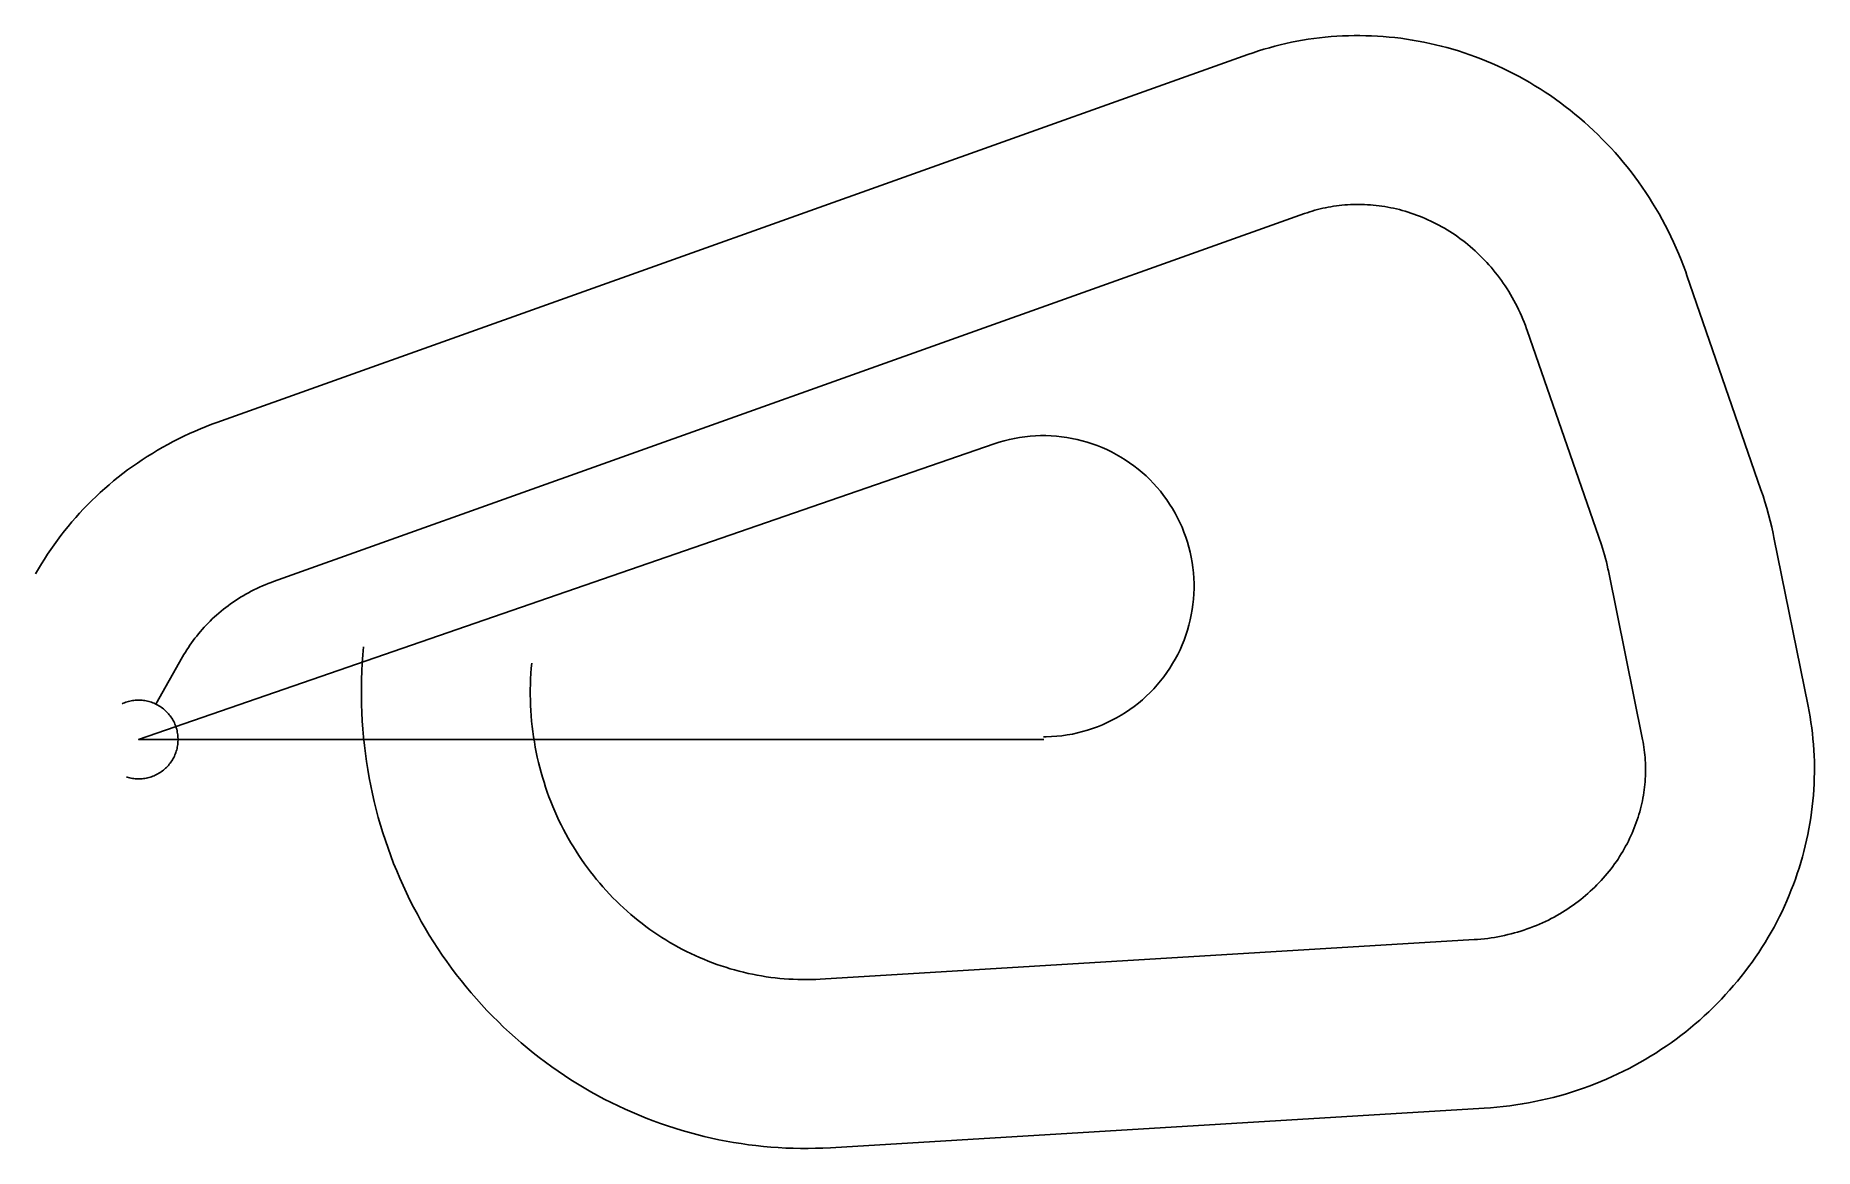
# Model space of a CAD drawing. Header units: metres. Extents: x -2808 to 45645, y -11140 to 19178.
import ezdxf

# ---------------------------------------------------------------- set-up
doc = ezdxf.new("R2010")
doc.units = ezdxf.units.M

msp = doc.modelspace()

# ---------------------------------------------------------------- linework, layer by layer
at = {"layer": 'Boundry', "color": 1}
for p, q in [((2128, 8636), (30212, 18662)), ((3675, 4304), (31759, 14329)), ((42172, 12641), (44189, 6805)), ((37825, 11139), (39842, 5302)), ((44543, 5507), (45473, 912)), ((40035, 4594), (40964, 0)), ((469, 965), (1196, 2250)), ((36375, -5452), (18563, -6527)), ((36652, -10044), (18841, -11119))]:
    msp.add_line(p, q, dxfattribs=at)
at = {"layer": 'NorminalTrack', "color": 1}
msp.add_lwpolyline([(24656, 0), (0, 0), (23304, 8055), (23304, 8055), (23440, 8099), (23577, 8139), (23716, 8174), (23856, 8204), (23997, 8229), (24139, 8249), (24282, 8264), (24424, 8274), (24568, 8279), (24711, 8279), (24854, 8275), (24997, 8265), (25139, 8250), (25281, 8230), (25422, 8205), (25562, 8176), (25701, 8141), (25839, 8102), (25975, 8058), (26110, 8009), (26243, 7956), (26374, 7898), (26502, 7835), (26629, 7768), (26753, 7696), (26875, 7621), (26993, 7541), (27109, 7457), (27222, 7369), (27332, 7277), (27439, 7181), (27542, 7082), (27641, 6979), (27737, 6872), (27830, 6763), (27918, 6650), (28002, 6534), (28082, 6416), (28158, 6294), (28230, 6170), (28298, 6044), (28361, 5915), (28419, 5785), (28473, 5652), (28522, 5517), (28566, 5381), (28606, 5244), (28641, 5105), (28671, 4965), (28696, 4824), (28716, 4682), (28731, 4539), (28741, 4397), (28746, 4253), (28746, 4110), (28742, 3967), (28732, 3824), (28717, 3682), (28697, 3540), (28673, 3399), (28643, 3259), (28608, 3120), (28569, 2982), (28525, 2846), (28476, 2711), (28423, 2578), (28365, 2447), (28302, 2319), (28235, 2192), (28163, 2068), (28088, 1946), (28008, 1828), (27924, 1712), (27836, 1599), (27744, 1489), (27648, 1382), (27549, 1279), (27446, 1180), (27339, 1084), (27230, 991), (27117, 903), (27001, 819), (26883, 739), (26761, 663), (26637, 591), (26511, 523), (26382, 460), (26252, 402), (26119, 348), (25984, 299), (25848, 255), (25711, 215), (25572, 180), (25432, 150), (25291, 125), (25149, 105), (25006, 90), (24864, 80), (24720, 75), (24644, 74)], dxfattribs=at)
at = {"layer": 'WindSpiral', "color": 5}
for points in [[(30212, 18662), (30357, 18712), (30503, 18760), (30650, 18805), (30798, 18848), (30947, 18888), (31096, 18926), (31247, 18961), (31399, 18994), (31551, 19024), (31704, 19051), (31858, 19076), (32012, 19098), (32167, 19118), (32323, 19134), (32479, 19148), (32636, 19160), (32793, 19168), (32950, 19174), (33108, 19177), (33266, 19178), (33424, 19175), (33583, 19170), (33741, 19162), (33900, 19152), (34058, 19138), (34217, 19122), (34376, 19103), (34534, 19081), (34692, 19056), (34851, 19029), (35008, 18999), (35166, 18966), (35323, 18930), (35480, 18891), (35636, 18850), (35792, 18805), (35947, 18758), (36102, 18709), (36256, 18656), (36409, 18601), (36562, 18543), (36713, 18482), (36864, 18418), (37014, 18352), (37163, 18283), (37311, 18211), (37458, 18137), (37604, 18060), (37748, 17980), (37892, 17898), (38034, 17813), (38175, 17725), (38315, 17635), (38453, 17542), (38590, 17447), (38725, 17349), (38859, 17249), (38991, 17146), (39122, 17041), (39250, 16933), (39378, 16823), (39503, 16711), (39627, 16596), (39749, 16479), (39868, 16360), (39986, 16238), (40102, 16115), (40216, 15989), (40328, 15861), (40438, 15730), (40546, 15598), (40652, 15464), (40755, 15327), (40856, 15189), (40955, 15048), (41051, 14906), (41145, 14762), (41237, 14616), (41326, 14468), (41413, 14319), (41497, 14168), (41579, 14015), (41658, 13860), (41735, 13704), (41809, 13547), (41880, 13388), (41949, 13227), (42015, 13065), (42078, 12902), (42138, 12737), (42172, 12641)], [(31759, 14329), (31828, 14353), (31897, 14376), (31967, 14398), (32038, 14418), (32110, 14438), (32182, 14456), (32254, 14473), (32327, 14489), (32401, 14503), (32475, 14516), (32549, 14528), (32624, 14539), (32700, 14548), (32776, 14557), (32852, 14564), (32928, 14569), (33005, 14573), (33082, 14576), (33160, 14578), (33237, 14578), (33315, 14577), (33394, 14574), (33472, 14570), (33550, 14565), (33629, 14558), (33708, 14550), (33787, 14541), (33866, 14530), (33945, 14518), (34024, 14504), (34103, 14489), (34182, 14472), (34261, 14454), (34339, 14435), (34418, 14414), (34497, 14392), (34575, 14368), (34653, 14343), (34731, 14316), (34809, 14288), (34887, 14258), (34964, 14227), (35041, 14195), (35117, 14161), (35193, 14126), (35269, 14089), (35344, 14051), (35419, 14011), (35494, 13971), (35567, 13928), (35641, 13884), (35713, 13839), (35786, 13793), (35857, 13745), (35928, 13695), (35998, 13644), (36068, 13592), (36137, 13539), (36205, 13484), (36272, 13428), (36338, 13370), (36404, 13312), (36469, 13252), (36533, 13190), (36596, 13127), (36658, 13063), (36719, 12998), (36779, 12932), (36838, 12864), (36896, 12795), (36953, 12725), (37009, 12654), (37064, 12582), (37118, 12508), (37170, 12433), (37222, 12357), (37272, 12281), (37321, 12203), (37369, 12124), (37415, 12044), (37461, 11962), (37504, 11880), (37547, 11797), (37588, 11713), (37628, 11628), (37667, 11543), (37704, 11456), (37739, 11368), (37774, 11280), (37806, 11191), (37825, 11139)], [(-2808, 4515), (-2730, 4650), (-2650, 4783), (-2567, 4916), (-2481, 5047), (-2394, 5177), (-2304, 5306), (-2211, 5433), (-2116, 5559), (-2019, 5683), (-1920, 5806), (-1818, 5928), (-1714, 6047), (-1608, 6165), (-1499, 6282), (-1389, 6396), (-1276, 6509), (-1161, 6620), (-1044, 6729), (-925, 6836), (-804, 6942), (-681, 7045), (-556, 7146), (-429, 7246), (-300, 7343), (-169, 7438), (-36, 7531), (98, 7622), (235, 7710), (373, 7796), (512, 7880), (654, 7962), (797, 8041), (941, 8118), (1088, 8193), (1235, 8265), (1384, 8334), (1535, 8401), (1687, 8466), (1840, 8528), (1994, 8587), (2128, 8636)], [(44189, 6805), (44245, 6639), (44298, 6471), (44349, 6302), (44396, 6132), (44441, 5961), (44482, 5789), (44521, 5616), (44543, 5507)], [(39842, 5302), (39872, 5212), (39901, 5121), (39928, 5029), (39954, 4936), (39979, 4843), (40001, 4749), (40022, 4654), (40035, 4594)], [(1196, 2250), (1234, 2315), (1273, 2380), (1313, 2445), (1355, 2509), (1398, 2572), (1442, 2635), (1487, 2698), (1533, 2759), (1581, 2820), (1630, 2881), (1680, 2940), (1731, 3000), (1784, 3058), (1838, 3116), (1892, 3172), (1949, 3228), (2006, 3284), (2064, 3338), (2123, 3392), (2184, 3444), (2246, 3496), (2308, 3547), (2372, 3597), (2437, 3645), (2503, 3693), (2570, 3740), (2638, 3786), (2707, 3831), (2777, 3875), (2848, 3917), (2919, 3959), (2992, 3999), (3066, 4038), (3140, 4076), (3216, 4113), (3292, 4149), (3369, 4183), (3447, 4216), (3526, 4248), (3606, 4278), (3675, 4304)], [(18841, -11119), (18639, -11129), (18437, -11136), (18235, -11140), (18032, -11140), (17829, -11136), (17626, -11129), (17423, -11118), (17220, -11103), (17017, -11086), (16814, -11064), (16611, -11039), (16408, -11010), (16206, -10978), (16004, -10942), (15802, -10903), (15601, -10860), (15401, -10814), (15201, -10764), (15001, -10710), (14803, -10653), (14605, -10592), (14408, -10528), (14212, -10460), (14017, -10389), (13823, -10315), (13630, -10236), (13438, -10155), (13248, -10070), (13059, -9981), (12871, -9890), (12684, -9794), (12499, -9696), (12316, -9594), (12134, -9489), (11954, -9380), (11775, -9269), (11598, -9154), (11424, -9035), (11250, -8914), (11079, -8790), (10910, -8662), (10743, -8531), (10578, -8398), (10416, -8261), (10255, -8121), (10097, -7978), (9941, -7833), (9788, -7684), (9636, -7533), (9488, -7379), (9342, -7222), (9198, -7062), (9058, -6900), (8920, -6735), (8784, -6568), (8652, -6398), (8522, -6225), (8395, -6051), (8271, -5873), (8150, -5694), (8032, -5512), (7917, -5328), (7806, -5141), (7697, -4953), (7592, -4762), (7489, -4570), (7390, -4375), (7295, -4179), (7202, -3980), (7114, -3780), (7028, -3578), (6946, -3375), (6867, -3169), (6792, -2963), (6721, -2754), (6653, -2544), (6588, -2333), (6528, -2121), (6471, -1907), (6417, -1692), (6367, -1476), (6321, -1259), (6279, -1041), (6241, -821), (6206, -601), (6175, -381), (6148, -159), (6125, 63), (6106, 286), (6090, 510), (6079, 734), (6071, 958), (6067, 1183), (6067, 1408), (6072, 1633), (6080, 1858), (6092, 2083), (6108, 2309), (6126, 2522)], [(18563, -6527), (18442, -6534), (18320, -6538), (18198, -6540), (18076, -6540), (17953, -6538), (17830, -6533), (17707, -6527), (17584, -6518), (17461, -6507), (17338, -6494), (17215, -6479), (17092, -6461), (16969, -6442), (16846, -6420), (16723, -6396), (16600, -6370), (16478, -6342), (16356, -6311), (16234, -6278), (16113, -6243), (15992, -6206), (15871, -6167), (15751, -6125), (15631, -6082), (15512, -6036), (15394, -5988), (15276, -5938), (15159, -5886), (15042, -5831), (14926, -5775), (14811, -5716), (14697, -5655), (14584, -5592), (14472, -5527), (14360, -5460), (14250, -5391), (14140, -5320), (14032, -5247), (13925, -5171), (13819, -5094), (13714, -5015), (13610, -4934), (13507, -4850), (13406, -4765), (13306, -4678), (13207, -4589), (13110, -4498), (13014, -4406), (12920, -4311), (12827, -4215), (12736, -4117), (12646, -4017), (12558, -3915), (12471, -3812), (12386, -3707), (12303, -3601), (12222, -3492), (12142, -3382), (12064, -3271), (11988, -3158), (11914, -3043), (11841, -2927), (11771, -2810), (11702, -2691), (11636, -2571), (11571, -2449), (11509, -2326), (11448, -2202), (11390, -2076), (11333, -1949), (11279, -1821), (11227, -1692), (11177, -1562), (11130, -1430), (11084, -1298), (11041, -1165), (11000, -1030), (10961, -895), (10925, -759), (10891, -622), (10859, -484), (10830, -345), (10803, -206), (10778, -66), (10756, 75), (10736, 216), (10719, 358), (10704, 501), (10692, 643), (10682, 787), (10674, 931), (10670, 1075), (10667, 1219), (10667, 1364), (10670, 1509), (10675, 1654), (10683, 1799), (10693, 1944), (10705, 2082)], [(-453, 972), (-419, 987), (-384, 1001), (-349, 1014), (-314, 1026), (-278, 1036), (-241, 1045), (-205, 1053), (-168, 1059), (-131, 1065), (-93, 1068), (-56, 1071), (-19, 1072), (19, 1072), (56, 1071), (93, 1068), (131, 1065), (168, 1059), (205, 1053), (241, 1045), (278, 1036), (314, 1026), (349, 1014), (384, 1001), (419, 987), (453, 972), (487, 956), (520, 938), (552, 919), (584, 900), (615, 879), (645, 857), (675, 834), (704, 809), (731, 784), (758, 758), (784, 731), (809, 704), (834, 675), (857, 645), (879, 615), (900, 584), (919, 552), (938, 520), (956, 487), (972, 453), (987, 419), (1001, 384), (1014, 349), (1026, 314), (1036, 278), (1045, 241), (1053, 205), (1059, 168), (1065, 131), (1068, 93), (1071, 56), (1072, 19), (1072, -19), (1071, -56), (1068, -93), (1065, -131), (1059, -168), (1053, -205), (1045, -241), (1036, -278), (1026, -314), (1014, -349), (1001, -384), (987, -419), (972, -453), (956, -487), (938, -520), (919, -552), (900, -584), (879, -615), (857, -645), (834, -675), (809, -704), (784, -731), (758, -758), (731, -784), (704, -809), (675, -834), (645, -857), (615, -879), (584, -900), (552, -919), (520, -938), (487, -956), (453, -972), (419, -987), (384, -1001), (349, -1014), (314, -1026), (278, -1036), (241, -1045), (205, -1053), (168, -1059), (131, -1065), (93, -1068), (56, -1071), (19, -1072), (-19, -1072), (-56, -1071), (-93, -1068), (-131, -1065), (-168, -1059), (-205, -1053), (-241, -1045), (-278, -1036), (-314, -1026), (-331, -1020)], [(45473, 912), (45502, 764), (45528, 616), (45551, 467), (45572, 317), (45590, 166), (45606, 15), (45619, -136), (45630, -288), (45637, -441), (45643, -593), (45645, -746), (45645, -900), (45642, -1053), (45637, -1207), (45628, -1361), (45617, -1515), (45604, -1669), (45587, -1823), (45568, -1977), (45547, -2130), (45522, -2284), (45495, -2437), (45465, -2591), (45432, -2743), (45397, -2896), (45359, -3048), (45318, -3200), (45274, -3351), (45228, -3501), (45179, -3651), (45128, -3801), (45073, -3949), (45016, -4097), (44957, -4244), (44894, -4391), (44830, -4536), (44762, -4681), (44692, -4824), (44619, -4967), (44544, -5108), (44466, -5248), (44385, -5388), (44302, -5526), (44216, -5662), (44128, -5798), (44038, -5932), (43945, -6064), (43849, -6195), (43751, -6325), (43651, -6453), (43548, -6580), (43443, -6705), (43336, -6828), (43226, -6949), (43114, -7069), (43000, -7187), (42883, -7303), (42765, -7418), (42644, -7530), (42521, -7641), (42396, -7749), (42269, -7855), (42140, -7960), (42009, -8062), (41876, -8162), (41741, -8260), (41604, -8355), (41465, -8449), (41325, -8540), (41183, -8628), (41038, -8715), (40893, -8799), (40745, -8880), (40596, -8959), (40446, -9036), (40294, -9110), (40140, -9181), (39985, -9250), (39828, -9316), (39670, -9380), (39511, -9441), (39351, -9499), (39189, -9555), (39026, -9607), (38862, -9657), (38697, -9704), (38531, -9749), (38364, -9790), (38196, -9829), (38027, -9864), (37857, -9897), (37687, -9927), (37516, -9954), (37344, -9978), (37171, -9999), (36998, -10017), (36824, -10032), (36652, -10044)], [(40964, 0), (40978, -69), (40990, -139), (41001, -208), (41011, -279), (41019, -350), (41027, -421), (41033, -492), (41038, -564), (41042, -636), (41044, -709), (41045, -782), (41045, -855), (41044, -928), (41041, -1001), (41037, -1075), (41032, -1149), (41025, -1223), (41017, -1297), (41008, -1371), (40998, -1446), (40986, -1520), (40973, -1594), (40958, -1669), (40942, -1743), (40925, -1817), (40906, -1891), (40887, -1966), (40865, -2040), (40843, -2113), (40819, -2187), (40793, -2261), (40766, -2334), (40738, -2407), (40709, -2480), (40678, -2552), (40646, -2624), (40612, -2696), (40577, -2767), (40541, -2838), (40503, -2909), (40464, -2979), (40424, -3049), (40382, -3118), (40339, -3186), (40295, -3255), (40250, -3322), (40203, -3389), (40154, -3455), (40105, -3521), (40054, -3586), (40002, -3650), (39948, -3713), (39894, -3776), (39838, -3838), (39781, -3899), (39722, -3960), (39663, -4019), (39602, -4078), (39540, -4135), (39477, -4192), (39412, -4248), (39347, -4303), (39280, -4357), (39213, -4409), (39144, -4461), (39074, -4512), (39003, -4562), (38931, -4610), (38857, -4658), (38783, -4704), (38708, -4749), (38632, -4793), (38555, -4835), (38477, -4877), (38398, -4917), (38318, -4956), (38237, -4993), (38155, -5030), (38072, -5065), (37989, -5098), (37905, -5130), (37820, -5161), (37734, -5191), (37648, -5219), (37561, -5245), (37473, -5270), (37384, -5294), (37295, -5316), (37205, -5337), (37115, -5356), (37024, -5373), (36932, -5389), (36840, -5404), (36748, -5417), (36655, -5428), (36562, -5438), (36468, -5446), (36375, -5452)]]:
    msp.add_lwpolyline(points, dxfattribs=at)

doc.saveas('drawing.dxf')
